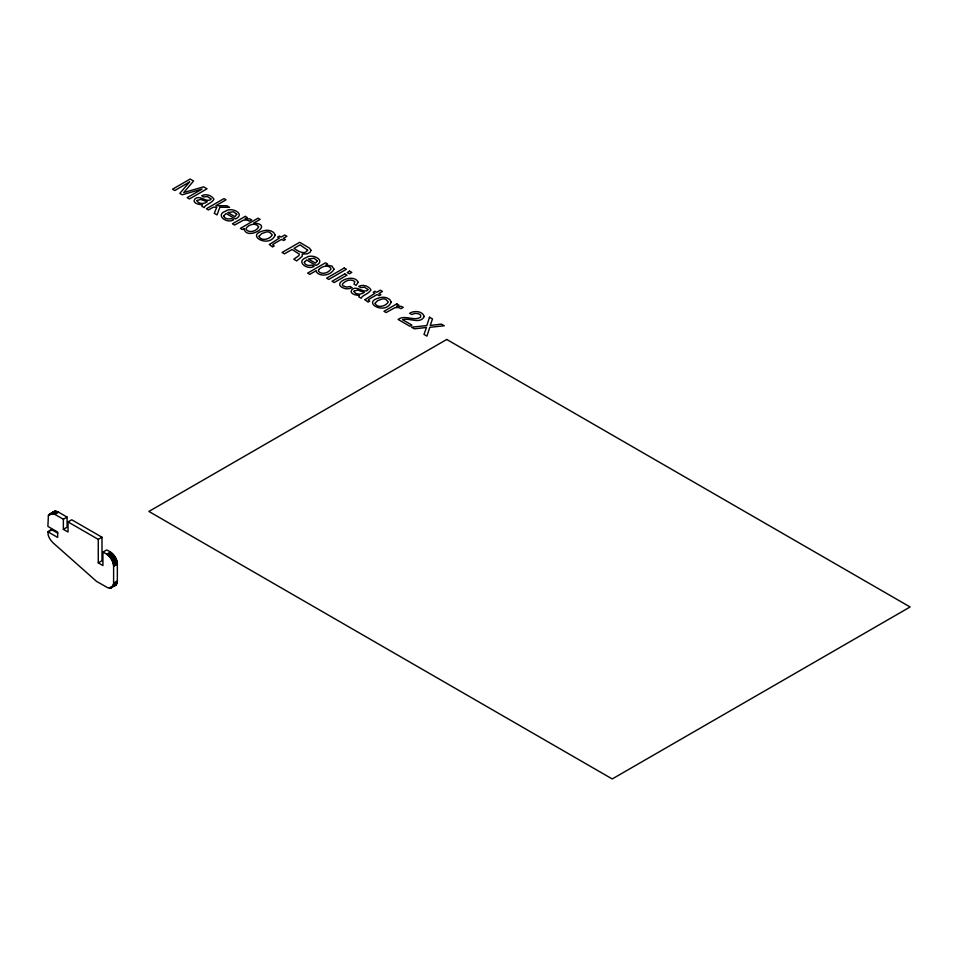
<?xml version="1.0" encoding="UTF-8"?>
<svg xmlns="http://www.w3.org/2000/svg" width="958" height="958" viewBox="0 0 958 958"><rect width="100%" height="100%" fill="white"/><g stroke="black" fill="none" stroke-linecap="round" stroke-linejoin="round"><path stroke-width="1.44" d="M111.391 587.793L107.691 587.721L96.53 581.362L53.073 542.839C49.804 539.677 44.319 531.391 51.624 529.654L57.731 533.175M51.636 530.504L51.624 529.654M115.487 585.434L117.331 581.626L117.355 564.202C117.175 557.807 112.433 552.299 106.649 549.964L102.925 552.107L102.925 565.543L98.267 562.861L98.267 539.39L68.018 521.918L68.018 532.025L63.372 529.331L63.372 519.236L53.84 513.823L50.127 513.739M111.763 587.589L113.607 583.769L113.631 566.346C113.463 559.951 108.709 554.442 102.925 552.107M63.372 529.331L67.084 527.187L67.084 517.081L58.079 511.907L54.666 511.321L49.768 513.955L48.379 515.703L47.9 526.421L57.672 532.061L57.672 537.438L47.9 531.798M51.936 514.015L53.492 511.811M49.109 514.518L54.666 511.321M48.834 514.877L55.109 511.249M48.595 515.26L55.576 511.237M48.379 515.703L52.103 513.548M52.331 513.416L56.055 511.273M52.822 513.5L56.546 511.356M53.325 513.644L57.049 511.488M53.84 513.823L57.564 511.668M54.355 514.051L58.079 511.907M54.881 514.338L58.606 512.183M63.372 519.236L67.084 517.081M47.9 532.061L51.624 529.906M68.018 521.918L71.742 519.775L101.991 537.234L101.991 560.705L98.267 562.861M98.267 539.39L101.991 537.234M106.649 554.263L110.374 552.107M107.164 554.586L110.888 552.431M107.691 554.945L111.415 552.802M108.206 555.353L111.918 553.209M108.709 555.808L112.433 553.652M109.2 556.287L112.924 554.143M109.679 556.802L113.403 554.658M110.134 557.352L113.858 555.209M110.577 557.927L114.301 555.784M110.996 558.526L114.721 556.382M111.391 559.149L115.116 557.005M111.763 559.795L115.487 557.64M112.11 560.442L115.822 558.298M112.409 561.113L116.134 558.957M112.697 561.783L116.421 559.628M112.936 562.454L116.66 560.298M113.14 563.124L116.864 560.981M113.319 563.795L117.044 561.639M113.451 564.454L117.175 562.31M113.547 565.1L117.271 562.957M113.607 565.735L117.331 563.591M113.631 566.346L117.355 564.202M113.631 583.183L117.355 581.027M113.607 583.769L117.331 581.626M113.547 584.332L117.271 582.189M113.451 584.871L117.175 582.727M113.319 585.374L117.044 583.23M109.2 588.128L111.679 586.691M113.14 585.841L116.864 583.697M109.679 588.164L116.66 584.129M110.134 588.14L116.421 584.524M110.577 588.08L116.134 584.871M115.116 585.649L112.433 585.889M358.112 282.335L356.125 285.376L354.017 284.155L354.819 281.664C351.203 278.371 345.06 280.574 342.509 284.131A3.748 2.167 0 0 0 343.024 285.855L346.712 287.125L350.041 286.454L352.137 287.675L349.299 288.586A6.227 3.593 0 0 1 345.323 288.645C328.594 283.808 354.256 272.132 358.112 282.335M269.402 244.494L272.527 246.948L274.228 245.966L272.731 244.997L273.174 244.206L281.556 239.368L283.604 240.554L285.364 239.536L283.317 238.35L286.897 236.279L284.718 235.021L281.137 237.093L279.389 236.087L277.628 237.105L279.365 238.111L269.402 244.494M364.95 299.662L368.076 302.117L369.776 301.135L368.279 300.165L368.722 299.375L377.105 294.537L379.164 295.723L380.925 294.705L378.877 293.519L382.458 291.448L380.278 290.19L376.686 292.262L374.949 291.256L373.189 292.274L374.925 293.28L364.95 299.662M223.813 215.837C224.208 219.047 228.926 219.406 231.441 218.58L233.56 219.801C226.998 224.22 214.628 214.843 225.741 211.107C231.321 206.521 246.218 213.969 235.44 218.927L226.028 213.49L223.813 215.837M304.357 262.336C304.74 265.546 309.458 265.905 311.973 265.079L314.104 266.3C307.542 270.719 295.172 261.342 306.273 257.606C311.865 253.02 326.762 260.468 315.984 265.426L306.572 259.989L304.357 262.336M210.832 198.821L210.772 199.539C206.042 202.976 199.875 194.211 194.821 199.096C191.756 203.144 199.647 205.036 202.533 204.581L201.779 206.198L204.246 207.599C204.665 204.88 211.359 203.515 213.897 199.48L213.766 198.833C211.239 195.216 205.719 193.492 201.743 195.779L203.755 196.953L207.407 196.534L210.832 198.821M367.824 289.46L367.764 290.178C363.034 293.615 356.867 284.849 351.814 289.747C348.748 293.783 356.639 295.675 359.525 295.22L358.771 296.836L361.238 298.237C361.657 295.519 368.351 294.154 370.89 290.118L370.77 289.472C368.231 285.855 362.711 284.131 358.735 286.43L360.747 287.592L364.399 287.172L367.824 289.46M259.199 236.075L259.115 236.722C261.833 241.572 270.192 239.129 272.252 234.866L269.641 232.303A4.155 2.395 0 0 0 266.264 231.992L261.714 233.584L259.199 236.075M375.237 303.063L375.153 303.71C377.871 308.56 386.23 306.129 388.301 301.866L385.679 299.303A4.155 2.395 0 0 0 382.302 298.992L377.751 300.572L375.237 303.063M310.991 250.289L310.152 252.205L307.302 253.834L302.213 254.098L302.177 256.385L296.717 260.911L293.783 259.223L298.932 255.606L299.279 254.05L292.022 249.487L284.466 253.846L282.083 252.469L299.698 242.302L309.542 248.158L310.991 250.289M258.612 226.795C256.96 231.094 249.128 233.596 246.05 229.333L246.014 228.543C248.158 224.531 256.026 222.232 258.612 226.795M244.003 228.591C246.362 241.632 274.97 224.412 253.75 223.082L260.145 219.394L258.049 218.184L240.374 228.387L242.362 229.537L244.003 228.591M275.138 235.117C269.198 249.511 242.41 233.956 266.264 230.291A7.496 4.323 0 0 1 271.162 231.046L273.689 232.483L275.138 235.117M391.175 302.105C385.248 316.511 358.448 300.944 382.302 297.291A7.496 4.323 0 0 1 387.2 298.034L389.726 299.471L391.175 302.105M197.168 200.462L197.037 201.132C199.24 204.305 204.437 204.066 207.263 201.731L200.629 199.42L197.168 200.462M354.161 291.1L354.041 291.771C356.232 294.944 361.429 294.705 364.256 292.37L357.621 290.058L354.161 291.1M236.734 214.317L234.938 216.652L227.8 212.532L233.524 211.766L236.734 214.317M317.278 260.816L315.481 263.151L308.344 259.031L314.068 258.265L317.278 260.816M307.638 250.146C304.728 255.594 297.303 250.661 294.01 248.338L300.034 244.865L307.638 250.146M424.238 316.487C420.155 324.69 409.246 317.433 402.528 319.661L411.916 325.073L409.868 326.247L398.085 319.445C405.054 314.32 413.976 321.649 420.682 317.086L420.658 315.11L418.395 313.673L414.778 313.41L411.784 314.559L409.581 313.29C413.976 310.428 422.49 310.871 424.238 316.487M334.007 269.186C331.24 275.09 320.75 277.473 316.38 272.036L316.332 270.587L309.769 274.371L307.614 273.126L325.516 262.791L327.612 264.001L325.912 264.983L331.971 266.084L334.007 269.186M429.495 317.23L426.813 325.6L411.473 327.181L414.359 328.834L426.478 327.48L423.987 334.402L426.945 336.114L429.783 327.313L444.272 325.768L441.434 324.127L430.238 325.445L432.477 318.954L429.495 317.23M219.861 207.275L217.023 214.903L214.269 213.311L216.736 207.263L213.263 207.179L208.449 209.958L206.377 208.76L223.992 198.593L226.064 199.791L215.837 205.695L226.83 205.742L229.585 207.335L219.861 207.275M318.691 269.629L318.391 271.186C321.541 275.245 328.642 272.922 330.953 269.066L330.929 268.288C327.959 264.216 321.577 266.575 318.691 269.629M189.612 181.924L179.805 193.42L182.176 194.785L202.054 189.109L187.145 197.659L189.421 198.965L207.036 188.798L203.647 186.846L183.732 192.546L193.564 181.026L190.151 179.05L172.524 189.217L174.811 190.534L189.612 181.924M245.26 216.388L232.423 223.801L234.578 225.046L243.476 220.16L247.104 220.053L249.463 221.178L251.738 219.861L249.667 218.855L245.092 218.843L247.32 217.562L245.26 216.388M344.233 268.012L326.618 278.179L328.774 279.437L346.401 269.258L344.233 268.012M344.796 273.916L332.019 281.305L334.21 282.562L347 275.185L344.796 273.916M349.634 271.126L347.191 272.539L349.383 273.808L351.826 272.395L349.634 271.126M396.804 303.878L383.954 311.29L386.11 312.536L395.007 307.65L398.648 307.542L400.995 308.668L403.27 307.35L401.198 306.344L396.636 306.332L398.851 305.051L396.804 303.878M446.751 339.467L148.885 511.44L612.234 778.95L910.1 606.977L446.751 339.467"/></g></svg>
